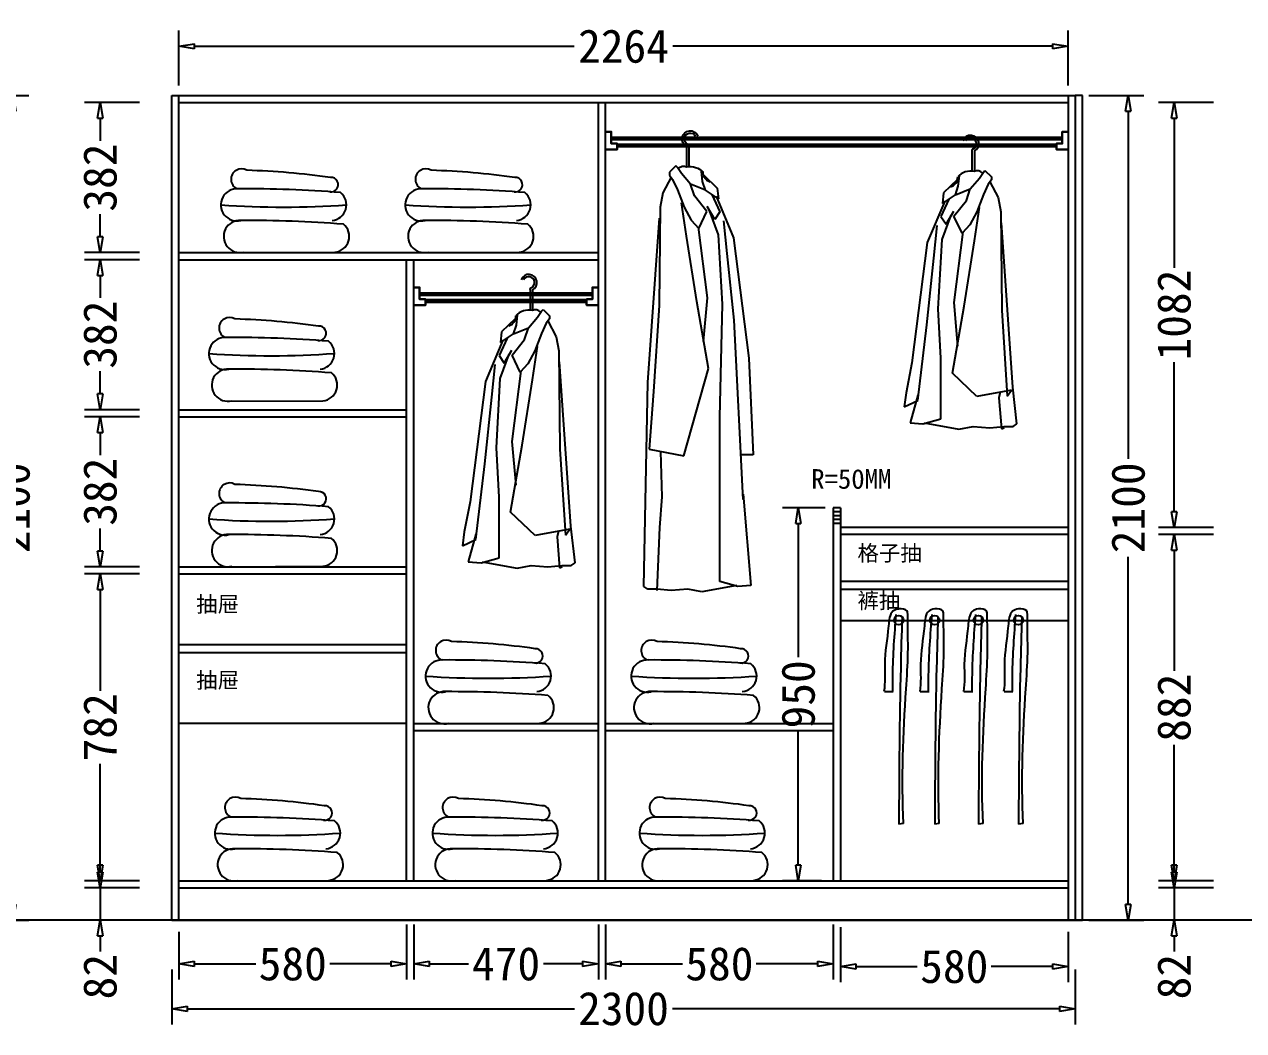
# Model space of a CAD drawing. Header units: millimetres. Extents: x 304407 to 361076, y -1262425 to -1203358.
# Drawn here: x 337509 to 340612, y -1232511 to -1229948 of the extents above; entities that cross this region are included whole.
import ezdxf

# ---------------------------------------------------------------- set-up
doc = ezdxf.new("R2010")
doc.units = ezdxf.units.MM
doc.header["$LTSCALE"] = 20
doc.layers.get('Defpoints').update_dxf_attribs({"color": 250})
for name, color, linetype in [('4', 1, 'Continuous'), ('6', 6, 'Continuous'), ('8', 8, 'Continuous'), ('LAYER10', 11, 'Continuous'), ('LAYER8', 11, 'Continuous'), ('图层3', 4, 'Continuous'), ('墙体', 40, 'Continuous')]:
    doc.layers.add(name, color=color, linetype=linetype)
doc.styles.get("Standard").update_dxf_attribs({"font": 'SimSun.ttf', "height": 85})
doc.styles.add('text', font='SimSun.ttf', dxfattribs={"height": 85})
doc.dimstyles.new('周文晶', dxfattribs={"dimtxt": 70, "dimasz": 40, "dimexe": 40, "dimexo": 30, "dimgap": 10, "dimtad": 0, "dimdec": 0, "dimtxsty": 'Standard', "dimblk": 'CLOSEDBLANK', "dimcen": 200, "dimclrd": 256, "dimclre": 256, "dimadec": 0, "dimazin": 0, "dimtfac": 1, "dimtdec": 0, "dimtmove": 0, "dimatfit": 3, "dimldrblk": 'CLOSEDBLANK', "dimfxl": 100, "dimfxlon": 1, "dimarcsym": 0})

# ---------------------------------------------------------------- blocks, each defined once
blk = doc.blocks.new('_ClosedBlank')
at = {"color": 0, "linetype": 'ByBlock', "lineweight": -2}
for p, q in [((-1, 0.167), (0, 0)), ((-1, 0.167), (-1, -0.167)), ((0, 0), (-1, -0.167))]:
    blk.add_line(p, q, dxfattribs=at)
blk = doc.blocks.new('*D1276')
at = {"lineweight": -2, "transparency": 16777216}
for p, q in [((337380.3, -1230129.5), (337520.3, -1230129.5)), ((337480.3, -1230169.5), (337480.3, -1231054.7)), ((337480.3, -1232189.5), (337480.3, -1231304.2)), ((337380.3, -1232229.5), (337520.3, -1232229.5))]:
    blk.add_line(p, q, dxfattribs=at)
at = {"layer": 'Defpoints', "color": 0, "transparency": 16777216}
for p in [(337345.5, -1230129.5), (337480.3, -1230129.5), (337345.5, -1232229.5)]:
    blk.add_point(p, dxfattribs=at)
at = {"lineweight": -2, "transparency": 16777216, "xscale": 40, "yscale": 40, "zscale": 40}
for p, rotation in [((337480.3, -1230129.5), 90), ((337480.3, -1232229.5), 270)]:
    blk.add_blockref('_ClosedBlank', p, dxfattribs=dict(at, rotation=rotation))
at = {"color": 0, "transparency": 16777216, "insert": (337480.3, -1231179.5), "char_height": 85, "attachment_point": 5, "rotation": 90}
blk.add_mtext('2100', dxfattribs=at)
blk = doc.blocks.new('*D1285')
at = {"lineweight": -2, "transparency": 16777216}
for p, q in [((338481.8, -1232241), (338481.8, -1232381)), ((337901.8, -1232259.5), (337901.8, -1232381)), ((337941.8, -1232341), (338097.7, -1232341)), ((338441.8, -1232341), (338285.9, -1232341))]:
    blk.add_line(p, q, dxfattribs=at)
at = {"layer": 'Defpoints', "color": 0, "transparency": 16777216}
for p in [(338481.8, -1232129.5), (337901.8, -1232229.5), (338481.8, -1232341)]:
    blk.add_point(p, dxfattribs=at)
at = {"lineweight": -2, "transparency": 16777216, "xscale": 40, "yscale": 40, "zscale": 40, "rotation": 180}
blk.add_blockref('_ClosedBlank', (337901.8, -1232341), dxfattribs=at)
at = {"lineweight": -2, "transparency": 16777216, "xscale": 40, "yscale": 40, "zscale": 40}
blk.add_blockref('_ClosedBlank', (338481.8, -1232341), dxfattribs=at)
at = {"color": 0, "transparency": 16777216, "insert": (338191.8, -1232341), "char_height": 85, "attachment_point": 5}
blk.add_mtext('580', dxfattribs=at)
blk = doc.blocks.new('*D1286')
at = {"lineweight": -2, "transparency": 16777216}
for p, q in [((338987.8, -1232241), (338987.8, -1232381)), ((339567.8, -1232241), (339567.8, -1232381)), ((339027.8, -1232341), (339183.7, -1232341)), ((339527.8, -1232341), (339371.9, -1232341))]:
    blk.add_line(p, q, dxfattribs=at)
at = {"layer": 'Defpoints', "color": 0, "transparency": 16777216}
for p in [(338987.8, -1230147.5), (339567.8, -1232129.5), (339567.8, -1232341)]:
    blk.add_point(p, dxfattribs=at)
at = {"lineweight": -2, "transparency": 16777216, "xscale": 40, "yscale": 40, "zscale": 40, "rotation": 180}
blk.add_blockref('_ClosedBlank', (338987.8, -1232341), dxfattribs=at)
at = {"lineweight": -2, "transparency": 16777216, "xscale": 40, "yscale": 40, "zscale": 40}
blk.add_blockref('_ClosedBlank', (339567.8, -1232341), dxfattribs=at)
at = {"color": 0, "transparency": 16777216, "insert": (339277.8, -1232341), "char_height": 85, "attachment_point": 5}
blk.add_mtext('580', dxfattribs=at)
blk = doc.blocks.new('*D1287')
at = {"lineweight": -2, "transparency": 16777216}
for p, q in [((337901.8, -1230104.1), (337901.8, -1229964.1)), ((340165.8, -1230104.1), (340165.8, -1229964.1)), ((337941.8, -1230004.1), (338908.1, -1230004.1)), ((340125.8, -1230004.1), (339159.5, -1230004.1))]:
    blk.add_line(p, q, dxfattribs=at)
at = {"layer": 'Defpoints', "color": 0, "transparency": 16777216}
for p in [(340165.8, -1230004.1), (337901.8, -1230147.5), (340165.8, -1230147.5)]:
    blk.add_point(p, dxfattribs=at)
at = {"lineweight": -2, "transparency": 16777216, "xscale": 40, "yscale": 40, "zscale": 40, "rotation": 180}
blk.add_blockref('_ClosedBlank', (337901.8, -1230004.1), dxfattribs=at)
at = {"lineweight": -2, "transparency": 16777216, "xscale": 40, "yscale": 40, "zscale": 40}
blk.add_blockref('_ClosedBlank', (340165.8, -1230004.1), dxfattribs=at)
at = {"color": 0, "transparency": 16777216, "insert": (339033.8, -1230004.1), "char_height": 85, "attachment_point": 5}
blk.add_mtext('2264', dxfattribs=at)
blk = doc.blocks.new('*D1288')
at = {"lineweight": -2, "transparency": 16777216}
for p, q in [((337883.8, -1232355.1), (337883.8, -1232495.1)), ((340183.8, -1232355.1), (340183.8, -1232495.1)), ((337923.8, -1232455.1), (338909.1, -1232455.1)), ((340143.8, -1232455.1), (339158.6, -1232455.1))]:
    blk.add_line(p, q, dxfattribs=at)
at = {"layer": 'Defpoints', "color": 0, "transparency": 16777216}
for p in [(337883.8, -1232229.5), (340183.8, -1232229.5), (340183.8, -1232455.1)]:
    blk.add_point(p, dxfattribs=at)
at = {"lineweight": -2, "transparency": 16777216, "xscale": 40, "yscale": 40, "zscale": 40, "rotation": 180}
blk.add_blockref('_ClosedBlank', (337883.8, -1232455.1), dxfattribs=at)
at = {"lineweight": -2, "transparency": 16777216, "xscale": 40, "yscale": 40, "zscale": 40}
blk.add_blockref('_ClosedBlank', (340183.8, -1232455.1), dxfattribs=at)
at = {"color": 0, "transparency": 16777216, "insert": (339033.8, -1232455.1), "char_height": 85, "attachment_point": 5}
blk.add_mtext('2300', dxfattribs=at)
blk = doc.blocks.new('*D1289')
at = {"lineweight": -2, "transparency": 16777216}
for p, q in [((340218.7, -1230129.5), (340358.7, -1230129.5)), ((340318.7, -1230169.5), (340318.7, -1231054.7)), ((340318.7, -1232189.5), (340318.7, -1231304.2)), ((340218.7, -1232229.5), (340358.7, -1232229.5))]:
    blk.add_line(p, q, dxfattribs=at)
at = {"layer": 'Defpoints', "color": 0, "transparency": 16777216}
for p in [(340183.8, -1230129.5), (340318.7, -1230129.5), (340183.8, -1232229.5)]:
    blk.add_point(p, dxfattribs=at)
at = {"lineweight": -2, "transparency": 16777216, "xscale": 40, "yscale": 40, "zscale": 40}
for p, rotation in [((340318.7, -1230129.5), 90), ((340318.7, -1232229.5), 270)]:
    blk.add_blockref('_ClosedBlank', p, dxfattribs=dict(at, rotation=rotation))
at = {"color": 0, "transparency": 16777216, "insert": (340318.7, -1231179.5), "char_height": 85, "attachment_point": 5, "rotation": 90}
blk.add_mtext('2100', dxfattribs=at)
blk = doc.blocks.new('*D1290')
at = {"lineweight": -2, "transparency": 16777216}
for p, q in [((339546.8, -1231179.5), (339438.8, -1231179.5)), ((339478.8, -1231219.5), (339478.8, -1231559.5)), ((339478.8, -1232089.5), (339478.8, -1231749.5)), ((339537.8, -1232129.5), (339438.8, -1232129.5))]:
    blk.add_line(p, q, dxfattribs=at)
at = {"layer": 'Defpoints', "color": 0, "transparency": 16777216}
for p in [(339576.8, -1231179.5), (339478.8, -1232129.5), (339567.8, -1232129.5)]:
    blk.add_point(p, dxfattribs=at)
at = {"lineweight": -2, "transparency": 16777216, "xscale": 40, "yscale": 40, "zscale": 40}
for p, rotation in [((339478.8, -1231179.5), 90), ((339478.8, -1232129.5), 270)]:
    blk.add_blockref('_ClosedBlank', p, dxfattribs=dict(at, rotation=rotation))
at = {"color": 0, "transparency": 16777216, "insert": (339478.8, -1231654.5), "char_height": 85, "attachment_point": 5, "rotation": 90}
blk.add_mtext('950', dxfattribs=at)
blk = doc.blocks.new('*D1291')
at = {"lineweight": -2, "transparency": 16777216}
for p, q in [((339585.8, -1232247.7), (339585.8, -1232387.7)), ((340165.8, -1232259.5), (340165.8, -1232387.7)), ((339625.8, -1232347.7), (339781.7, -1232347.7)), ((340125.8, -1232347.7), (339969.9, -1232347.7))]:
    blk.add_line(p, q, dxfattribs=at)
at = {"layer": 'Defpoints', "color": 0, "transparency": 16777216}
for p in [(339585.8, -1232129.5), (340165.8, -1232229.5), (340165.8, -1232347.7)]:
    blk.add_point(p, dxfattribs=at)
at = {"lineweight": -2, "transparency": 16777216, "xscale": 40, "yscale": 40, "zscale": 40, "rotation": 180}
blk.add_blockref('_ClosedBlank', (339585.8, -1232347.7), dxfattribs=at)
at = {"lineweight": -2, "transparency": 16777216, "xscale": 40, "yscale": 40, "zscale": 40}
blk.add_blockref('_ClosedBlank', (340165.8, -1232347.7), dxfattribs=at)
at = {"color": 0, "transparency": 16777216, "insert": (339875.8, -1232347.7), "char_height": 85, "attachment_point": 5}
blk.add_mtext('580', dxfattribs=at)
blk = doc.blocks.new('*D1292')
at = {"lineweight": -2, "transparency": 16777216}
for p, q in [((337701.5, -1232107.5), (337701.5, -1232067.5)), ((337801.5, -1232147.5), (337661.5, -1232147.5)), ((337701.5, -1232147.5), (337701.5, -1232229.5)), ((337801.5, -1232229.5), (337661.5, -1232229.5)), ((337701.5, -1232269.5), (337701.5, -1232309.5))]:
    blk.add_line(p, q, dxfattribs=at)
at = {"layer": 'Defpoints', "color": 0, "transparency": 16777216}
for p in [(337701.5, -1232147.5), (337901.8, -1232147.5), (337883.8, -1232229.5)]:
    blk.add_point(p, dxfattribs=at)
at = {"lineweight": -2, "transparency": 16777216, "xscale": 40, "yscale": 40, "zscale": 40}
for p, rotation in [((337701.5, -1232147.5), 270), ((337701.5, -1232229.5), 90)]:
    blk.add_blockref('_ClosedBlank', p, dxfattribs=dict(at, rotation=rotation))
at = {"color": 0, "transparency": 16777216, "insert": (337701.5, -1232373.5), "char_height": 85, "attachment_point": 5, "rotation": 90}
blk.add_mtext('82', dxfattribs=at)
blk = doc.blocks.new('*D1293')
at = {"lineweight": -2, "transparency": 16777216}
for p, q in [((337801.5, -1231347.5), (337661.5, -1231347.5)), ((337701.5, -1231387.5), (337701.5, -1231645.3)), ((337701.5, -1232089.5), (337701.5, -1231831.6)), ((337801.5, -1232129.5), (337661.5, -1232129.5))]:
    blk.add_line(p, q, dxfattribs=at)
at = {"layer": 'Defpoints', "color": 0, "transparency": 16777216}
for p in [(337701.5, -1231347.5), (337901.8, -1231347.5), (337901.8, -1232129.5)]:
    blk.add_point(p, dxfattribs=at)
at = {"lineweight": -2, "transparency": 16777216, "xscale": 40, "yscale": 40, "zscale": 40}
for p, rotation in [((337701.5, -1231347.5), 90), ((337701.5, -1232129.5), 270)]:
    blk.add_blockref('_ClosedBlank', p, dxfattribs=dict(at, rotation=rotation))
at = {"color": 0, "transparency": 16777216, "insert": (337701.5, -1231738.5), "char_height": 85, "attachment_point": 5, "rotation": 90}
blk.add_mtext('782', dxfattribs=at)
blk = doc.blocks.new('*D1294')
at = {"lineweight": -2, "transparency": 16777216}
for p, q in [((337801.5, -1230947.5), (337661.5, -1230947.5)), ((337701.5, -1230987.5), (337701.5, -1231045.1)), ((337701.5, -1231289.5), (337701.5, -1231231.8)), ((337801.5, -1231329.5), (337661.5, -1231329.5))]:
    blk.add_line(p, q, dxfattribs=at)
at = {"layer": 'Defpoints', "color": 0, "transparency": 16777216}
for p in [(337701.5, -1230947.5), (337901.8, -1230947.5), (337901.8, -1231329.5)]:
    blk.add_point(p, dxfattribs=at)
at = {"lineweight": -2, "transparency": 16777216, "xscale": 40, "yscale": 40, "zscale": 40}
for p, rotation in [((337701.5, -1230947.5), 90), ((337701.5, -1231329.5), 270)]:
    blk.add_blockref('_ClosedBlank', p, dxfattribs=dict(at, rotation=rotation))
at = {"color": 0, "transparency": 16777216, "insert": (337701.5, -1231138.5), "char_height": 85, "attachment_point": 5, "rotation": 90}
blk.add_mtext('382', dxfattribs=at)
blk = doc.blocks.new('*D1295')
at = {"lineweight": -2, "transparency": 16777216}
for p, q in [((337801.5, -1230547.5), (337661.5, -1230547.5)), ((337701.5, -1230587.5), (337701.5, -1230645.1)), ((337701.5, -1230889.5), (337701.5, -1230831.8)), ((337801.5, -1230929.5), (337661.5, -1230929.5))]:
    blk.add_line(p, q, dxfattribs=at)
at = {"layer": 'Defpoints', "color": 0, "transparency": 16777216}
for p in [(337701.5, -1230547.5), (337901.8, -1230547.5), (337901.8, -1230929.5)]:
    blk.add_point(p, dxfattribs=at)
at = {"lineweight": -2, "transparency": 16777216, "xscale": 40, "yscale": 40, "zscale": 40}
for p, rotation in [((337701.5, -1230547.5), 90), ((337701.5, -1230929.5), 270)]:
    blk.add_blockref('_ClosedBlank', p, dxfattribs=dict(at, rotation=rotation))
at = {"color": 0, "transparency": 16777216, "insert": (337701.5, -1230738.5), "char_height": 85, "attachment_point": 5, "rotation": 90}
blk.add_mtext('382', dxfattribs=at)
blk = doc.blocks.new('*D1296')
at = {"lineweight": -2, "transparency": 16777216}
for p, q in [((337801.5, -1230147.5), (337661.5, -1230147.5)), ((337701.5, -1230187.5), (337701.5, -1230245.1)), ((337701.5, -1230489.5), (337701.5, -1230431.8)), ((337801.5, -1230529.5), (337661.5, -1230529.5))]:
    blk.add_line(p, q, dxfattribs=at)
at = {"layer": 'Defpoints', "color": 0, "transparency": 16777216}
for p in [(337701.5, -1230147.5), (337901.8, -1230147.5), (337901.8, -1230529.5)]:
    blk.add_point(p, dxfattribs=at)
at = {"lineweight": -2, "transparency": 16777216, "xscale": 40, "yscale": 40, "zscale": 40}
for p, rotation in [((337701.5, -1230147.5), 90), ((337701.5, -1230529.5), 270)]:
    blk.add_blockref('_ClosedBlank', p, dxfattribs=dict(at, rotation=rotation))
at = {"color": 0, "transparency": 16777216, "insert": (337701.5, -1230338.5), "char_height": 85, "attachment_point": 5, "rotation": 90}
blk.add_mtext('382', dxfattribs=at)
blk = doc.blocks.new('*D1297')
at = {"lineweight": -2, "transparency": 16777216}
for p, q in [((338499.8, -1232241), (338499.8, -1232381)), ((338969.8, -1232241), (338969.8, -1232381)), ((338539.8, -1232341), (338639.3, -1232341)), ((338929.8, -1232341), (338830.3, -1232341))]:
    blk.add_line(p, q, dxfattribs=at)
at = {"layer": 'Defpoints', "color": 0, "transparency": 16777216}
for p in [(338499.8, -1232129.5), (338969.8, -1232129.5), (338969.8, -1232341)]:
    blk.add_point(p, dxfattribs=at)
at = {"lineweight": -2, "transparency": 16777216, "xscale": 40, "yscale": 40, "zscale": 40, "rotation": 180}
blk.add_blockref('_ClosedBlank', (338499.8, -1232341), dxfattribs=at)
at = {"lineweight": -2, "transparency": 16777216, "xscale": 40, "yscale": 40, "zscale": 40}
blk.add_blockref('_ClosedBlank', (338969.8, -1232341), dxfattribs=at)
at = {"color": 0, "transparency": 16777216, "insert": (338734.8, -1232341), "char_height": 85, "attachment_point": 5}
blk.add_mtext('470', dxfattribs=at)
blk = doc.blocks.new('*D1305')
at = {"lineweight": -2, "transparency": 16777216}
for p, q in [((340435.5, -1232107.5), (340435.5, -1232067.5)), ((340535.5, -1232147.5), (340395.5, -1232147.5)), ((340435.5, -1232147.5), (340435.5, -1232229.5)), ((340535.5, -1232229.5), (340395.5, -1232229.5)), ((340435.5, -1232269.5), (340435.5, -1232309.5))]:
    blk.add_line(p, q, dxfattribs=at)
at = {"layer": 'Defpoints', "color": 0, "transparency": 16777216}
for p in [(340435.5, -1232147.5), (340635.8, -1232147.5), (340617.8, -1232229.5)]:
    blk.add_point(p, dxfattribs=at)
at = {"lineweight": -2, "transparency": 16777216, "xscale": 40, "yscale": 40, "zscale": 40}
for p, rotation in [((340435.5, -1232147.5), 270), ((340435.5, -1232229.5), 90)]:
    blk.add_blockref('_ClosedBlank', p, dxfattribs=dict(at, rotation=rotation))
at = {"color": 0, "transparency": 16777216, "insert": (340435.5, -1232373.5), "char_height": 85, "attachment_point": 5, "rotation": 90}
blk.add_mtext('82', dxfattribs=at)
blk = doc.blocks.new('*D1306')
at = {"lineweight": -2, "transparency": 16777216}
for p, q in [((340535.5, -1231247.5), (340395.5, -1231247.5)), ((340435.5, -1231287.5), (340435.5, -1231594.2)), ((340435.5, -1232089.5), (340435.5, -1231782.7)), ((340535.5, -1232129.5), (340395.5, -1232129.5))]:
    blk.add_line(p, q, dxfattribs=at)
at = {"layer": 'Defpoints', "color": 0, "transparency": 16777216}
for p in [(340435.5, -1231247.5), (340635.8, -1231247.5), (340635.8, -1232129.5)]:
    blk.add_point(p, dxfattribs=at)
at = {"lineweight": -2, "transparency": 16777216, "xscale": 40, "yscale": 40, "zscale": 40}
for p, rotation in [((340435.5, -1231247.5), 90), ((340435.5, -1232129.5), 270)]:
    blk.add_blockref('_ClosedBlank', p, dxfattribs=dict(at, rotation=rotation))
at = {"color": 0, "transparency": 16777216, "insert": (340435.5, -1231688.5), "char_height": 85, "attachment_point": 5, "rotation": 90}
blk.add_mtext('882', dxfattribs=at)
blk = doc.blocks.new('*D1307')
at = {"lineweight": -2, "transparency": 16777216}
for p, q in [((340535.5, -1230147.5), (340395.5, -1230147.5)), ((340435.5, -1230187.5), (340435.5, -1230568.2)), ((340435.5, -1231189.5), (340435.5, -1230808.7)), ((340535.5, -1231229.5), (340395.5, -1231229.5))]:
    blk.add_line(p, q, dxfattribs=at)
at = {"layer": 'Defpoints', "color": 0, "transparency": 16777216}
for p in [(340435.5, -1230147.5), (340635.8, -1230147.5), (340635.8, -1231229.5)]:
    blk.add_point(p, dxfattribs=at)
at = {"lineweight": -2, "transparency": 16777216, "xscale": 40, "yscale": 40, "zscale": 40}
for p, rotation in [((340435.5, -1230147.5), 90), ((340435.5, -1231229.5), 270)]:
    blk.add_blockref('_ClosedBlank', p, dxfattribs=dict(at, rotation=rotation))
at = {"color": 0, "transparency": 16777216, "insert": (340435.5, -1230688.5), "char_height": 85, "attachment_point": 5, "rotation": 90}
blk.add_mtext('1082', dxfattribs=at)
blk = doc.blocks.new('A$C1C5764E0')
at = {"layer": '8'}
for p, q in [((172.3, 708.4), (172.3, 657.4)), ((178.3, 708.4), (178.3, 657.4)), ((191.5, 639.3), (201.2, 654.6)), ((201.2, 654.6), (205.3, 658.7)), ((205.3, 658.7), (222, 642.1)), ((135.3, 635.3), (99.9, 601.9)), ((137.4, 618.5), (140.1, 644.9)), ((167.9, 611.6), (191.5, 639.3)), ((213.6, 624.1), (201.2, 597.8)), ((222, 635.2), (213.6, 624.1)), ((217.8, 629.6), (238.6, 589.4)), ((222, 642.1), (222, 635.2)), ((99.9, 601.9), (97.1, 574.2)), ((97.1, 574.2), (130.4, 596.4)), ((130.4, 596.4), (137.4, 618.5)), ((130.4, 596.4), (167.9, 611.6)), ((158.2, 582.5), (167.9, 611.6)), ((201.2, 597.8), (184.5, 553.4)), ((103, 580.9), (58.4, 475.1)), ((113.7, 585.2), (93.2, 541.7)), ((126.3, 542.3), (158.2, 582.5)), ((178.3, 479.5), (191.3, 564.6)), ((238.6, 589.4), (245.5, 553.4)), ((93.2, 541.7), (106.3, 522.1)), ((96.5, 482.8), (119.4, 544.9)), ((106.3, 522.1), (125.9, 554.7)), ((147.1, 499.3), (126.3, 542.3)), ((184.5, 553.4), (166.5, 520.1)), ((245.5, 553.4), (248.3, 302.5)), ((75, 435), (83.4, 518.8)), ((148.8, 502.4), (125.9, 322.6)), ((166.5, 520.1), (147.1, 499.3)), ((276.4, 106.8), (247, 525.3)), ((58.4, 475.1), (19.5, 168.8)), ((86.6, 306.3), (96.5, 482.8)), ((152.1, 312.8), (178.3, 479.5)), ((57, 265.8), (75, 435)), ((122.6, 142.8), (152.1, 312.8)), ((125.9, 322.6), (135.7, 211.4)), ((93.2, 180.9), (86.6, 306.3)), ((248.3, 302.5), (262.2, 83.5)), ((34.3, 73.1), (57, 265.8)), ((19.5, 168.8), (4.8, 92.7)), ((93.2, 26.2), (93.2, 180.9)), ((184.8, 82.8), (122.6, 142.8)), ((273.1, 99.1), (184.8, 82.8)), ((244.2, 93.8), (240.9, 79.6)), ((262.2, 83.5), (273.1, 99.1)), ((286.7, 13.1), (276.4, 106.8)), ((4.8, 92.7), (0, 56.7)), ((0, 56.7), (34.3, 73.1)), ((34.3, 86.2), (14.7, 16.3)), ((240.9, 79.6), (247.4, 1.1)), ((14.7, 16.3), (47.4, 13.1)), ((47.4, 13.1), (93.2, 26.2)), ((50.7, 16.3), (139, 0)), ((139, 0), (175, 6.5)), ((175, 6.5), (217.5, 3.3)), ((217.5, 3.3), (253.5, 6.5)), ((247.4, 1.1), (254, 3.3)), ((253.5, 6.5), (276.9, 6.5)), ((276.9, 6.5), (286.7, 13.1))]:
    blk.add_line(p, q, dxfattribs=at)
for centre, radius, start, end in [((168.9, 727.1), 20.9, 296.6338, 159.5285), ((168.9, 727.1), 14.9, 296.6338, 150.6175), ((175.9, 709.9), 3.91, 94.6712, 201.9626), ((168.9, 613.1), 43.9, 77.6993, 138.5966), ((186.2, 639.8), 18, 42.48, 116.3392), ((110.9, 641.2), 25.1, 286.2636, 2.0248)]:
    blk.add_arc(centre, radius, start, end, dxfattribs=at)
blk = doc.blocks.new('A$C4F477F88')
at = {"layer": 'LAYER10'}
blk.add_blockref('A$C1C5764E0', (0, 0), dxfattribs=at)
blk = doc.blocks.new('A$C5E603B19')
at = {"layer": 'LAYER8'}
blk.add_blockref('A$C4F477F88', (0, 0), dxfattribs=at)
blk = doc.blocks.new('A$C1B0A679D')
at = {"layer": '图层3'}
blk.add_blockref('A$C5E603B19', (0, 0), dxfattribs=at)
blk = doc.blocks.new('A$C52EB379C')
at = {"layer": '8'}
for p, q in [((163.3, 1134.6), (163.3, 1083.5)), ((169.3, 1134.6), (169.3, 1083.5)), ((126.4, 1061.5), (91, 1028.1)), ((128.4, 1044.7), (131.2, 1071)), ((159, 1037.8), (182.5, 1065.5)), ((182.5, 1065.5), (192.3, 1080.7)), ((192.3, 1080.7), (196.4, 1084.9)), ((196.4, 1084.9), (213.1, 1068.3)), ((213.1, 1061.3), (204.7, 1050.2)), ((208.9, 1055.8), (229.7, 1015.6)), ((213.1, 1068.3), (213.1, 1061.3)), ((91, 1028.1), (88.2, 1000.3)), ((121.5, 1022.5), (128.4, 1044.7)), ((121.5, 1022.5), (159, 1037.8)), ((149.3, 1008.7), (159, 1037.8)), ((204.7, 1050.2), (192.3, 1023.9)), ((94.1, 1007.1), (49.5, 901.3)), ((104.8, 1011.4), (84.3, 967.8)), ((88.2, 1000.3), (121.5, 1022.5)), ((117.4, 968.5), (149.3, 1008.7)), ((192.3, 1023.9), (175.6, 979.5)), ((229.7, 1015.6), (236.6, 979.5)), ((84.3, 967.8), (97.4, 948.2)), ((87.6, 909), (110.5, 971.1)), ((97.4, 948.2), (117, 980.9)), ((138.2, 925.5), (117.4, 968.5)), ((175.6, 979.5), (157.6, 946.3)), ((169.3, 905.7), (182.4, 990.7)), ((236.6, 979.5), (239.4, 728.7)), ((66.1, 861.1), (74.5, 944.9)), ((157.6, 946.3), (138.2, 925.5)), ((267.5, 533), (238.1, 951.5)), ((49.5, 901.3), (10.6, 595)), ((77.7, 732.4), (87.6, 909)), ((139.9, 928.6), (117, 748.8)), ((143.2, 738.9), (169.3, 905.7)), ((48.1, 692), (66.1, 861.1)), ((117, 748.8), (126.8, 637.6)), ((84.3, 444.7), (77.7, 732.4)), ((113.7, 568.9), (143.2, 738.9)), ((239.4, 728.7), (253.3, 509.7)), ((25.4, 235.4), (48.1, 692)), ((10.6, 595), (0, 349)), ((175.9, 346.6), (113.7, 568.9)), ((277.8, 13.1), (267.5, 533)), ((253.3, 509.7), (264.2, 362.9)), ((84.3, 26.2), (84.3, 444.7)), ((0, 349), (31, 349)), ((264.2, 362.9), (175.9, 346.6)), ((235.3, 357.6), (232, 242)), ((25.4, 248.5), (5.8, 16.3)), ((232, 242), (238.5, 163.5)), ((238.5, 163.5), (245.1, 3.3)), ((5.8, 16.3), (38.5, 13.1)), ((38.5, 13.1), (84.3, 26.2)), ((41.7, 16.3), (130.1, 0)), ((130.1, 0), (166.1, 6.5)), ((166.1, 6.5), (208.6, 3.3)), ((208.6, 3.3), (244.6, 6.5)), ((244.6, 6.5), (268, 6.5)), ((268, 6.5), (277.8, 13.1))]:
    blk.add_line(p, q, dxfattribs=at)
for centre, radius, start, end in [((160, 1153.2), 20.9, 296.6338, 159.5285), ((160, 1153.2), 14.9, 296.6338, 150.6175), ((167, 1136), 3.91, 94.6712, 201.9626), ((102, 1067.4), 25.1, 286.2636, 2.0248), ((160, 1039.2), 43.9, 77.6993, 138.5966), ((177.3, 1066), 18, 42.48, 116.3392)]:
    blk.add_arc(centre, radius, start, end, dxfattribs=at)
blk = doc.blocks.new('A$C05785CA5')
at = {"layer": 'LAYER10'}
blk.add_blockref('A$C52EB379C', (0, 0), dxfattribs=at)
blk = doc.blocks.new('A$C100967EE')
at = {"layer": 'LAYER10'}
blk.add_blockref('A$C05785CA5', (0, 0), dxfattribs=at)
blk = doc.blocks.new('A$C65D30603')
at = {"layer": 'LAYER8'}
blk.add_blockref('A$C100967EE', (0, 0), dxfattribs=at)
blk = doc.blocks.new('A$C50CE712E')
at = {"layer": '图层3'}
blk.add_blockref('A$C65D30603', (0, 0), dxfattribs=at)
blk = doc.blocks.new('A$C11F00F61')
at = {"color": 8}
blk.add_line((48.2, 0), (290.3, 1.2), dxfattribs=at)
at = {"layer": '墙体', "color": 8}
for centre, radius, start, end in [((52.6, 186.6), 26.7, 59.8021, 244.0801), ((9.8, -1698.7), 1909.1, 81.8981, 88.3112), ((280.3, 173), 18.4, 260.1551, 94.4157), ((41, 121.6), 41, 86.0834, 284.0988), ((53.8, -3125.6), 3288.1, 85.6244, 90.1755), ((279.7, 121.7), 40, 274.9406, 51.3165), ((159.2, 2329.1), 2213.2, 265.8756, 274.159), ((48.2, 41), 41, 86.0834, 284.0988), ((61, -3206.2), 3288.1, 85.6244, 90.1755), ((286.9, 41.1), 40, 274.9406, 51.3165)]:
    blk.add_arc(centre, radius, start, end, dxfattribs=at)
blk = doc.blocks.new('A$C3B9601DC')
at = {"layer": '4', "color": 8}
blk.add_line((62, 1.5), (47.4, 0), dxfattribs=at)
for points, knots in [([(62, 1.5), (55.4, 144.3), (62.8, 324.3), (78.7, 548.8), (75.2, 622.1), (75.7, 684.6), (46.8, 686.9), (17.9, 676.1), (12.7, 599.8), (-1.5, 524.3), (4.4, 450.4), (0, 421.8)], [0, 0, 0, 0, 428.516837, 544.203019, 664.137455, 677.621305, 701.749401, 722.125787, 770.743064, 895.133582, 980.731534, 980.731534, 980.731534, 980.731534]), ([(37.8, 667.5), (32.8, 603.2), (26.4, 521.3), (26.8, 439.3), (26.9, 421.8)], [0, 0, 0, 0, 193.394932, 246.046188, 246.046188, 246.046188, 246.046188])]:
    blk.add_open_spline(points, degree=3, knots=knots, dxfattribs=at)
blk.add_spline([(57.6, 658.7), (53.2, 497.8), (47.4, 0)], degree=3, dxfattribs=at)
blk.add_open_spline([(1.4, 421.8), (10.7, 421.8), (19.9, 421.8), (29.2, 421.8)], degree=3, dxfattribs=at)
at = {"layer": '6', "color": 8}
blk.add_circle((47.2, 648.9), 15, dxfattribs=at)
blk = doc.blocks.new('edr334343')
at = {"layer": '6', "color": 8, "xscale": 0.7999999999301508, "yscale": 0.7999999999301508, "zscale": 0.7999999999301508}
for p in [(311012.9, -1202094.7), (311104.2, -1202094.7), (311215.5, -1202094.7), (311317.6, -1202094.7)]:
    blk.add_blockref('A$C3B9601DC', p, dxfattribs=at)

msp = doc.modelspace()

# ---------------------------------------------------------------- linework, layer by layer
for p, q in [((337883.8, -1232229.5), (337883.8, -1230129.5)), ((337883.8, -1230129.5), (340183.8, -1230129.5)), ((337901.8, -1232229.5), (337901.8, -1230129.5)), ((340165.8, -1230129.5), (340165.8, -1232229.5)), ((340183.8, -1230129.5), (340183.8, -1232229.5)), ((340201.8, -1230129.5), (340183.8, -1230129.5)), ((340201.8, -1232229.5), (340201.8, -1230129.5)), ((337901.8, -1230147.5), (340165.8, -1230147.5)), ((338969.8, -1232129.5), (338969.8, -1230147.5)), ((338987.8, -1232129.5), (338987.8, -1230147.5)), ((337901.8, -1230529.5), (338969.8, -1230529.5)), ((337901.8, -1230547.5), (338969.8, -1230547.5)), ((338481.8, -1232129.5), (338481.8, -1230547.5)), ((338499.8, -1232129.5), (338499.8, -1230547.5)), ((337901.8, -1230929.5), (338481.8, -1230929.5)), ((337901.8, -1230947.5), (338481.8, -1230947.5)), ((339567.8, -1231179.5), (339567.8, -1232129.5)), ((339585.8, -1231179.5), (339567.8, -1231179.5)), ((339585.8, -1231189.5), (339567.8, -1231189.5)), ((339585.8, -1231199.5), (339567.8, -1231199.5)), ((339585.8, -1231179.5), (339585.8, -1232129.5)), ((339585.8, -1231209.5), (339567.8, -1231209.5)), ((339585.8, -1231219.5), (339567.8, -1231219.5)), ((340165.8, -1231229.5), (339585.8, -1231229.5)), ((340165.8, -1231247.5), (339585.8, -1231247.5)), ((337901.8, -1231329.5), (338481.8, -1231329.5)), ((337901.8, -1231347.5), (338481.8, -1231347.5)), ((340165.8, -1231367.5), (339585.8, -1231367.5)), ((340165.8, -1231387.5), (339585.8, -1231387.5)), ((340165.8, -1231467.5), (339585.8, -1231467.5)), ((337901.8, -1231527.5), (338481.8, -1231527.5)), ((337901.8, -1231547.5), (338481.8, -1231547.5)), ((337901.8, -1231727.5), (338481.8, -1231727.5)), ((338969.8, -1231729.5), (338499.8, -1231729.5)), ((338969.8, -1231747.5), (338499.8, -1231747.5)), ((339567.8, -1231729.5), (338987.8, -1231729.5)), ((339567.8, -1231747.5), (338987.8, -1231747.5)), ((337901.8, -1232129.5), (340165.8, -1232129.5)), ((337901.8, -1232147.5), (340165.8, -1232147.5)), ((337883.8, -1232229.5), (340183.8, -1232229.5)), ((340183.8, -1232229.5), (340201.8, -1232229.5))]:
    msp.add_line(p, q)
at = {"color": 8}
msp.add_line((361075.9, -1232229.5), (304407.4, -1232229.5), dxfattribs=at)
msp.add_line((361075.9, -1232229.5), (304407.4, -1232229.5), dxfattribs=at)
at = {"lineweight": 30}
for points in [[(338987.8, -1230221.8), (339002.8, -1230221.8), (339002.8, -1230251.8), (339017.8, -1230251.8), (339017.8, -1230266.8), (338987.8, -1230266.8)], [(340150.8, -1230236.8), (339002.8, -1230236.8)], [(340165.8, -1230221.8), (340150.8, -1230221.8), (340150.8, -1230251.8), (340135.8, -1230251.8), (340135.8, -1230266.8), (340165.8, -1230266.8)], [(340150.8, -1230241.3), (339002.8, -1230241.3)], [(340135.8, -1230253.8), (339017.8, -1230253.8)], [(340135.8, -1230259.3), (339017.8, -1230259.3)], [(338499.8, -1230618.1), (338514.8, -1230618.1), (338514.8, -1230648.1), (338529.8, -1230648.1), (338529.8, -1230663.1), (338499.8, -1230663.1)], [(338954.8, -1230633.1), (338514.8, -1230633.1)], [(338954.8, -1230637.7), (338514.8, -1230637.7)], [(338969.8, -1230618.1), (338954.8, -1230618.1), (338954.8, -1230648.1), (338939.8, -1230648.1), (338939.8, -1230663.1), (338969.8, -1230663.1)], [(338939.8, -1230650.2), (338529.8, -1230650.2)], [(338939.8, -1230655.6), (338529.8, -1230655.6)]]:
    msp.add_lwpolyline(points, dxfattribs=at)

# ---------------------------------------------------------------- block references
at = {"xscale": -1}
msp.add_blockref('A$C50CE712E', (339363.6, -1231393.3), dxfattribs=at)
for name, p in [('A$C1B0A679D', (339748.6, -1230979)), ('A$C11F00F61', (338008.8, -1230529.5)), ('A$C11F00F61', (338478, -1230529.5)), ('A$C1B0A679D', (338623.7, -1231333)), ('A$C11F00F61', (337978.3, -1230908.1)), ('A$C11F00F61', (337978.3, -1231329.5)), ('edr334343', (28683.9, -29890.2)), ('A$C11F00F61', (338529.7, -1231729.5)), ('A$C11F00F61', (339053.1, -1231729.5)), ('A$C11F00F61', (337993.3, -1232129.5)), ('A$C11F00F61', (338547.3, -1232129.5)), ('A$C11F00F61', (339074.2, -1232129.5))]:
    msp.add_blockref(name, p)

# ---------------------------------------------------------------- texts
at = {"attachment_point": 1, "style": 'text'}
for s, insert, char_height, width in [('R=50MM', (339511.6, -1231081), 50, 419.038), ('格子抽', (339629.4, -1231274.6), 40, 305.609), ('抽屉', (337946.1, -1231405.1), 40, 305.609), ('裤抽', (339629.4, -1231395.8), 40, 305.609), ('抽屉', (337946.1, -1231598.5), 40, 305.609)]:
    msp.add_mtext(s, dxfattribs=dict(at, insert=insert, char_height=char_height, width=width))

# ---------------------------------------------------------------- dimensions: what is measured, and where the dimension line sits
for base, p1, p2, picture, middle in [((340165.8, -1230004.1), (337901.8, -1230147.5), (340165.8, -1230147.5), '*D1287', (339033.8, -1230004.1)), ((339567.8, -1232341), (338987.8, -1230147.5), (339567.8, -1232129.5), '*D1286', (339277.8, -1232341)), ((338481.8, -1232341), (337901.8, -1232229.5), (338481.8, -1232129.5), '*D1285', (338191.8, -1232341)), ((338969.8, -1232341), (338499.8, -1232129.5), (338969.8, -1232129.5), '*D1297', (338734.8, -1232341)), ((340165.8, -1232347.7), (339585.8, -1232129.5), (340165.8, -1232229.5), '*D1291', (339875.8, -1232347.7)), ((340183.8, -1232455.1), (337883.8, -1232229.5), (340183.8, -1232229.5), '*D1288', (339033.8, -1232455.1))]:
    dim = msp.add_linear_dim(base=base, p1=p1, p2=p2, dimstyle='周文晶')
    dim.commit()
    dim.dimension.update_dxf_attribs({"geometry": picture, "text_midpoint": middle})
for base, p1, p2, angle, picture, middle in [((337480.3, -1230129.5), (337345.5, -1232229.5), (337345.5, -1230129.5), 90, '*D1276', (337480.3, -1231179.5)), ((340318.7, -1230129.5), (340183.8, -1232229.5), (340183.8, -1230129.5), 90, '*D1289', (340318.7, -1231179.5)), ((337701.5, -1230147.5), (337901.8, -1230529.5), (337901.8, -1230147.5), 270, '*D1296', (337701.5, -1230338.5)), ((340435.5, -1230147.5), (340635.8, -1231229.5), (340635.8, -1230147.5), 270, '*D1307', (340435.5, -1230688.5)), ((337701.5, -1230547.5), (337901.8, -1230929.5), (337901.8, -1230547.5), 270, '*D1295', (337701.5, -1230738.5)), ((337701.5, -1230947.5), (337901.8, -1231329.5), (337901.8, -1230947.5), 270, '*D1294', (337701.5, -1231138.5)), ((339478.8, -1232129.5), (339576.8, -1231179.5), (339567.8, -1232129.5), 90, '*D1290', (339478.8, -1231654.5)), ((340435.5, -1231247.5), (340635.8, -1232129.5), (340635.8, -1231247.5), 270, '*D1306', (340435.5, -1231688.5)), ((337701.5, -1231347.5), (337901.8, -1232129.5), (337901.8, -1231347.5), 270, '*D1293', (337701.5, -1231738.5))]:
    dim = msp.add_linear_dim(base=base, p1=p1, p2=p2, angle=angle, dimstyle='周文晶')
    dim.commit()
    dim.dimension.update_dxf_attribs({"geometry": picture, "text_midpoint": middle})
for base, p1, p2, picture, middle in [((337701.5, -1232147.5), (337883.8, -1232229.5), (337901.8, -1232147.5), '*D1292', (337701.5, -1232373.5)), ((340435.5, -1232147.5), (340617.8, -1232229.5), (340635.8, -1232147.5), '*D1305', (340435.5, -1232373.5))]:
    dim = msp.add_linear_dim(base=base, p1=p1, p2=p2, angle=270, dimstyle='周文晶')
    dim.commit()
    dim.dimension.update_dxf_attribs({"geometry": picture, "text_midpoint": middle, "dimtype": 128})

doc.saveas('drawing.dxf')
